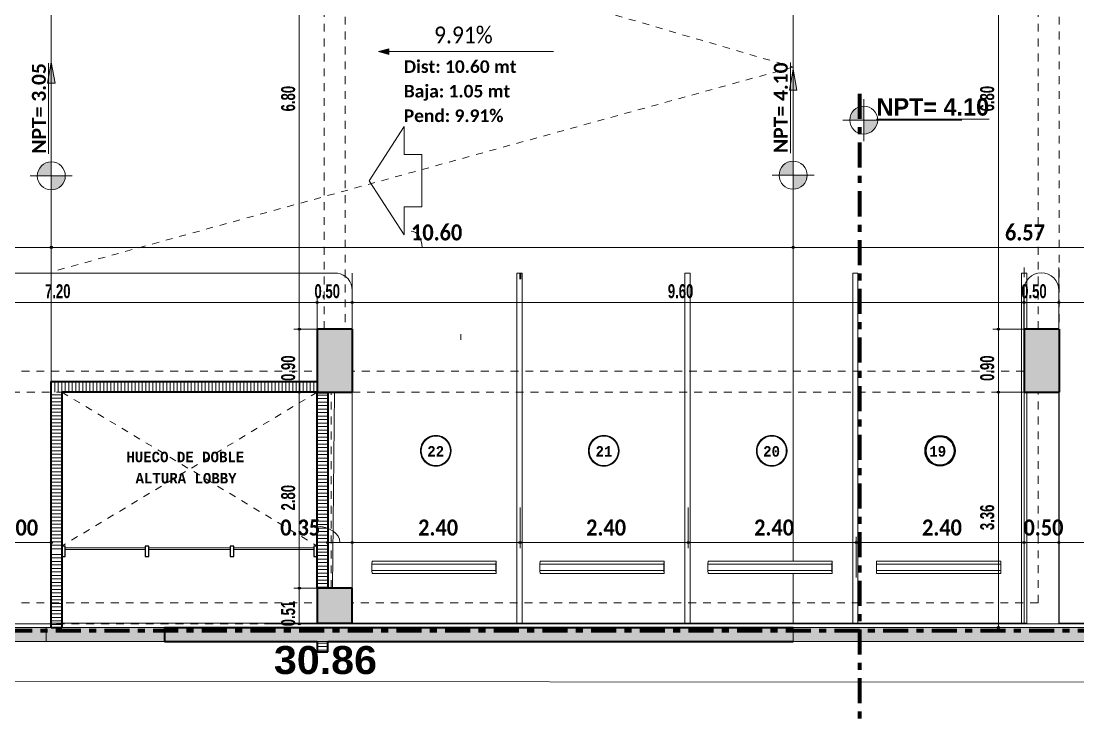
# Model space of a CAD drawing. Header units: metres. Extents: x -144 to 1000, y -717 to 29.
# Drawn here: x 318.97 to 334.07, y -572.75 to -562.83 of the extents above; entities that cross this region are included whole.
import ezdxf

# ---------------------------------------------------------------- set-up
doc = ezdxf.new("R2010")
doc.units = ezdxf.units.M
for name, pattern in [('Basculante', [0.11625, 0.075, -0.04125]), ('basculante modificado', [0.18, 0.1125, -0.0675]), ('Dash Dot 3_16_', [0.595313, 0.357187, -0.119063, 0, -0.119063]), ('Derribado', [0.36, 0.24, -0.12])]:
    doc.linetypes.add(name, pattern=pattern)
doc.layers.get('0').update_dxf_attribs({"color": 1})
for name, color, linetype, lineweight in [('A-ANNO-DIMS', 1, 'Continuous', 9), ('A-DETL', 1, 'Continuous', 9), ('A-DETL-GENF', 1, 'Continuous', 9), ('A-DETL-THIN', 1, 'Continuous', 9), ('A-FLOR', 2, 'Continuous', 9), ('A-GLAZ-CURT', 1, 'Continuous', 9), ('A-GLAZ-CWMG', 1, 'Continuous', 9), ('A-WALL', 4, 'Continuous', 9), ('C-PRKG', 2, 'Continuous', 9), ('G-ANNO-DIMS', 1, 'Continuous', 9), ('G-ANNO-SYMB', 1, 'Continuous', 9), ('G-ANNO-TEXT', 2, 'Continuous', 9), ('S-COLS', 7, 'Continuous', 9)]:
    doc.layers.add(name, color=color, linetype=linetype, lineweight=lineweight)
doc.layers.add('A-WALL-PATT', color=7, linetype='Continuous', lineweight=35, true_color=0x9c9c9c)
doc.styles.add('Britannic Bold_B', font='', dxfattribs={"width": 0.7})
doc.styles.add('Britannic Bold_B_2', font='', dxfattribs={"width": 1.1, "height": 0.009})
doc.styles.add('Britannic Bold_B_3', font='', dxfattribs={"width": 0.7})
doc.styles.add('Calibri', font='calibri.ttf', dxfattribs={"width": 0.9, "height": 0.24})
doc.styles.add('Calibri_B_1', font='calibrib.ttf', dxfattribs={"height": 0.135})
doc.styles.add('Calibri_B_2', font='calibrib.ttf', dxfattribs={"height": 0.135})
doc.styles.add('Calibri_B_6', font='calibrib.ttf', dxfattribs={"width": 0.9})
doc.styles.add('Courier New_B', font='courbd.ttf', dxfattribs={"height": 0.1125})
doc.styles.get('Britannic Bold_B').set_extended_font_data('Britannic Bold', bold=True)
doc.styles.get('Britannic Bold_B_2').set_extended_font_data('Britannic Bold', bold=True)
doc.styles.get('Britannic Bold_B_3').set_extended_font_data('Britannic Bold', bold=True)

# ---------------------------------------------------------------- blocks, each defined once
blk = doc.blocks.new('R')
at = {"layer": 'A-ANNO-DIMS', "lineweight": 25, "true_color": 0x004080}
h = blk.add_hatch(color=156, dxfattribs=at)
edge = h.paths.add_edge_path()
edge.add_arc((313.168, -503.091), 0.015, 0, 360)
h = blk.add_hatch(color=156, dxfattribs=at)
edge = h.paths.add_edge_path()
edge.add_arc((313.168, -503.091), 0.015, 0, 360)
h = blk.add_hatch(color=156, dxfattribs=at)
edge = h.paths.add_edge_path()
edge.add_arc((323.768, -503.091), 0.015, 0, 360)
h = blk.add_hatch(color=156, dxfattribs=at)
edge = h.paths.add_edge_path()
edge.add_arc((323.768, -503.091), 0.015, 0, 360)
at = {"layer": 'A-ANNO-DIMS', "lineweight": 25, "true_color": 0x00592d}
h = blk.add_hatch(color=118, dxfattribs=at)
edge = h.paths.add_edge_path()
edge.add_arc((316.968, -503.877), 0.015, 0, 360)
h = blk.add_hatch(color=118, dxfattribs=at)
edge = h.paths.add_edge_path()
edge.add_arc((316.968, -503.877), 0.015, 0, 360)
h = blk.add_hatch(color=118, dxfattribs=at)
edge = h.paths.add_edge_path()
edge.add_arc((317.468, -503.877), 0.015, 0, 360)
h = blk.add_hatch(color=118, dxfattribs=at)
edge = h.paths.add_edge_path()
edge.add_arc((317.468, -503.877), 0.015, 0, 360)
h = blk.add_hatch(color=118, dxfattribs=at)
edge = h.paths.add_edge_path()
edge.add_arc((327.068, -503.877), 0.015, 0, 360)
h = blk.add_hatch(color=118, dxfattribs=at)
edge = h.paths.add_edge_path()
edge.add_arc((327.068, -503.877), 0.015, 0, 360)
h = blk.add_hatch(color=118, dxfattribs=at)
edge = h.paths.add_edge_path()
edge.add_arc((327.566, -503.877), 0.015, 0, 360)
h = blk.add_hatch(color=118, dxfattribs=at)
edge = h.paths.add_edge_path()
edge.add_arc((327.566, -503.877), 0.015, 0, 360)
h = blk.add_hatch(color=118, dxfattribs=at)
edge = h.paths.add_edge_path()
edge.add_arc((316.712, -504.259), 0.015, 0, 360)
h = blk.add_hatch(color=118, dxfattribs=at)
edge = h.paths.add_edge_path()
edge.add_arc((316.712, -504.259), 0.015, 0, 360)
h = blk.add_hatch(color=118, dxfattribs=at)
edge = h.paths.add_edge_path()
edge.add_arc((326.701, -504.259), 0.015, 0, 360)
h = blk.add_hatch(color=118, dxfattribs=at)
edge = h.paths.add_edge_path()
edge.add_arc((326.701, -504.259), 0.015, 0, 360)
h = blk.add_hatch(color=118, dxfattribs=at)
edge = h.paths.add_edge_path()
edge.add_arc((316.712, -505.159), 0.015, 0, 360)
h = blk.add_hatch(color=118, dxfattribs=at)
edge = h.paths.add_edge_path()
edge.add_arc((316.712, -505.159), 0.015, 0, 360)
h = blk.add_hatch(color=118, dxfattribs=at)
edge = h.paths.add_edge_path()
edge.add_arc((326.701, -505.159), 0.015, 0, 360)
h = blk.add_hatch(color=118, dxfattribs=at)
edge = h.paths.add_edge_path()
edge.add_arc((326.701, -505.159), 0.015, 0, 360)
at = {"layer": 'A-ANNO-DIMS', "lineweight": 25, "true_color": 0x004080}
h = blk.add_hatch(color=156, dxfattribs=at)
edge = h.paths.add_edge_path()
edge.add_arc((313.168, -507.307), 0.015, 0, 360)
h = blk.add_hatch(color=156, dxfattribs=at)
edge = h.paths.add_edge_path()
edge.add_arc((317.118, -507.307), 0.015, 0, 360)
h = blk.add_hatch(color=156, dxfattribs=at)
edge = h.paths.add_edge_path()
edge.add_arc((317.468, -507.307), 0.015, 0, 360)
h = blk.add_hatch(color=156, dxfattribs=at)
edge = h.paths.add_edge_path()
edge.add_arc((317.468, -507.307), 0.015, 0, 360)
h = blk.add_hatch(color=156, dxfattribs=at)
edge = h.paths.add_edge_path()
edge.add_arc((319.866, -507.307), 0.015, 0, 360)
h = blk.add_hatch(color=156, dxfattribs=at)
edge = h.paths.add_edge_path()
edge.add_arc((319.866, -507.307), 0.015, 0, 360)
h = blk.add_hatch(color=156, dxfattribs=at)
edge = h.paths.add_edge_path()
edge.add_arc((322.268, -507.307), 0.015, 0, 360)
h = blk.add_hatch(color=156, dxfattribs=at)
edge = h.paths.add_edge_path()
edge.add_arc((322.268, -507.307), 0.015, 0, 360)
h = blk.add_hatch(color=156, dxfattribs=at)
edge = h.paths.add_edge_path()
edge.add_arc((324.668, -507.307), 0.015, 0, 360)
h = blk.add_hatch(color=156, dxfattribs=at)
edge = h.paths.add_edge_path()
edge.add_arc((324.668, -507.307), 0.015, 0, 360)
h = blk.add_hatch(color=156, dxfattribs=at)
edge = h.paths.add_edge_path()
edge.add_arc((327.068, -507.307), 0.015, 0, 360)
h = blk.add_hatch(color=156, dxfattribs=at)
edge = h.paths.add_edge_path()
edge.add_arc((327.068, -507.307), 0.015, 0, 360)
h = blk.add_hatch(color=156, dxfattribs=at)
edge = h.paths.add_edge_path()
edge.add_arc((327.566, -507.307), 0.015, 0, 360)
h = blk.add_hatch(color=156, dxfattribs=at)
edge = h.paths.add_edge_path()
edge.add_arc((327.566, -507.307), 0.015, 0, 360)
at = {"layer": 'A-ANNO-DIMS', "lineweight": 25, "true_color": 0x00592d}
h = blk.add_hatch(color=118, dxfattribs=at)
edge = h.paths.add_edge_path()
edge.add_arc((316.712, -507.959), 0.015, 0, 360)
h = blk.add_hatch(color=118, dxfattribs=at)
edge = h.paths.add_edge_path()
edge.add_arc((316.712, -507.959), 0.015, 0, 360)
h = blk.add_hatch(color=118, dxfattribs=at)
edge = h.paths.add_edge_path()
edge.add_arc((316.712, -507.959), 0.015, 0, 360)
h = blk.add_hatch(color=118, dxfattribs=at)
edge = h.paths.add_edge_path()
edge.add_arc((316.712, -508.469), 0.015, 0, 360)
h = blk.add_hatch(color=118, dxfattribs=at)
edge = h.paths.add_edge_path()
edge.add_arc((316.712, -508.469), 0.015, 0, 360)
h = blk.add_hatch(color=118, dxfattribs=at)
edge = h.paths.add_edge_path()
edge.add_arc((326.701, -508.52), 0.015, 0, 360)
at = {"layer": 'A-WALL', "true_color": 0x808080}
for points in [[(313.094, -508.72), (313.094, -508.52), (301.613, -508.52), (301.555, -508.72), (312.911, -508.72)], [(313.318, -508.72), (314.785, -508.72), (314.785, -508.52), (313.094, -508.52), (313.094, -508.72), (313.168, -508.72)], [(330.187, -508.72), (330.39, -508.72), (330.389, -508.52), (330.386, -508.612), (330.187, -508.606), (330.189, -508.52), (323.768, -508.52), (323.768, -508.72), (326.167, -508.72)]]:
    blk.add_hatch(color=8, dxfattribs=at).paths.add_polyline_path(points)
at = {"layer": 'A-WALL-PATT', "true_color": 0x747474}
blk.add_hatch(color=8, dxfattribs=at).paths.add_polyline_path([(314.785, -508.72), (323.768, -508.72), (323.768, -508.52), (314.785, -508.52)])
at = {"layer": 'G-ANNO-DIMS'}
blk.add_hatch(color=256, dxfattribs=at).paths.add_polyline_path([(317.843, -500.294), (317.993, -500.334), (317.993, -500.253)])
at = {"layer": 'G-ANNO-DIMS', "true_color": 0x0000ff}
for points in [[(313.168, -500.445), (313.115, -500.745), (313.221, -500.745)], [(323.768, -500.548), (323.715, -500.848), (323.821, -500.848)]]:
    blk.add_hatch(color=5, dxfattribs=at).paths.add_polyline_path(points)
at = {"layer": 'G-ANNO-DIMS'}
h = blk.add_hatch(color=256, dxfattribs=at)
edge = h.paths.add_edge_path()
edge.add_line((324.777, -501.273), (324.577, -501.273))
edge.add_arc((324.777, -501.273), 0.2, 90, 180, ccw=False)
edge.add_line((324.777, -501.073), (324.777, -501.273))
h = blk.add_hatch(color=256, dxfattribs=at)
edge = h.paths.add_edge_path()
edge.add_line((324.777, -501.273), (324.977, -501.273))
edge.add_arc((324.777, -501.273), 0.2, 270, 360, ccw=False)
edge.add_line((324.777, -501.473), (324.777, -501.273))
at = {"layer": 'G-ANNO-DIMS', "extrusion": (0, 0, -1)}
h = blk.add_hatch(color=256, dxfattribs=at)
edge = h.paths.add_edge_path()
edge.add_line((-313.168, -502.07), (-313.168, -501.87))
edge.add_arc((-313.168, -502.07), 0.2, 360, 450, ccw=False)
edge.add_line((-312.968, -502.07), (-313.168, -502.07))
h = blk.add_hatch(color=256, dxfattribs=at)
edge = h.paths.add_edge_path()
edge.add_line((-323.768, -502.06), (-323.768, -501.86))
edge.add_arc((-323.768, -502.06), 0.2, 360, 450, ccw=False)
edge.add_line((-323.568, -502.06), (-323.768, -502.06))
h = blk.add_hatch(color=256, dxfattribs=at)
edge = h.paths.add_edge_path()
edge.add_line((-313.168, -502.07), (-313.168, -502.27))
edge.add_arc((-313.168, -502.07), 0.2, 180, 270, ccw=False)
edge.add_line((-313.368, -502.07), (-313.168, -502.07))
h = blk.add_hatch(color=256, dxfattribs=at)
edge = h.paths.add_edge_path()
edge.add_line((-323.768, -502.06), (-323.768, -502.26))
edge.add_arc((-323.768, -502.06), 0.2, 180, 270, ccw=False)
edge.add_line((-323.968, -502.06), (-323.768, -502.06))
at = {"layer": 'S-COLS', "true_color": 0x5b5b5b}
h = blk.add_hatch(color=251, dxfattribs=at)
h.paths.add_polyline_path([(327.568, -505.159), (327.568, -504.259), (327.068, -504.259), (327.068, -505.159)])
h.paths.add_polyline_path([(327.168, -497.459), (327.568, -497.458), (327.568, -496.759), (327.168, -496.759), (327.168, -497.458)])
h.paths.add_polyline_path([(313.168, -497.459), (313.371, -497.458), (313.371, -494.309), (313.168, -494.309), (313.168, -497.459)])
h.paths.add_polyline_path([(309.768, -497.459), (309.768, -496.759), (309.268, -496.759), (309.268, -497.459)])
h.paths.add_polyline_path([(309.768, -495.009), (309.768, -494.308), (309.268, -494.308), (309.268, -495.009)])
h.paths.add_polyline_path([(327.168, -495.009), (327.568, -495.009), (327.568, -494.308), (327.168, -494.308)])
h.paths.add_polyline_path([(327.568, -486.309), (327.568, -485.409), (327.068, -485.409), (327.068, -486.309), (327.498, -486.309)])
h.paths.add_polyline_path([(317.468, -486.309), (317.468, -485.409), (316.968, -485.409), (316.968, -486.309), (317.33, -486.309)])
h.paths.add_polyline_path([(310.368, -485.709), (310.368, -485.209), (309.468, -485.209), (309.468, -485.709)])
h = blk.add_hatch(color=251, dxfattribs=at)
h.paths.add_polyline_path([(309.768, -505.159), (309.768, -504.259), (309.268, -504.259), (309.268, -505.159)])
h.paths.add_polyline_path([(316.968, -505.159), (317.468, -505.159), (317.468, -504.259), (316.968, -504.259), (316.968, -505.009)])
h.paths.add_polyline_path([(315.12, -497.459), (315.168, -497.458), (315.168, -496.959), (313.468, -496.959), (313.468, -494.809), (315.168, -494.809), (315.168, -494.309), (313.371, -494.309), (313.371, -497.459)])
h.paths.add_polyline_path([(323.767, -497.459), (323.768, -497.458), (323.768, -494.309), (323.268, -494.309), (323.268, -497.459), (323.767, -497.459)])
h.paths.add_polyline_path([(316.968, -497.459), (317.468, -497.458), (317.468, -496.559), (316.968, -496.559), (316.968, -497.458)])
h.paths.add_polyline_path([(317.33, -495.209), (317.468, -495.209), (317.468, -494.309), (316.968, -494.309), (316.968, -495.209)])
h = blk.add_hatch(color=251, dxfattribs=at)
h.paths.add_polyline_path([(317.118, -508.458), (317.468, -508.458), (317.468, -507.959), (316.968, -507.959), (316.968, -508.458)])
h.paths.add_polyline_path([(309.768, -508.458), (309.768, -507.959), (309.268, -507.959), (309.268, -508.458), (309.305, -508.458)])
at = {"layer": 'A-ANNO-DIMS', "color": 118, "true_color": 0x00592d}
for p, q in [((316.712, -497.459), (316.712, -504.259)), ((326.701, -497.459), (326.701, -504.259)), ((327.566, -503.877), (327.566, -503.377)), ((327.566, -503.877), (327.566, -503.377)), ((309.768, -503.877), (316.968, -503.877)), ((316.968, -503.877), (316.968, -503.797)), ((316.968, -503.877), (316.968, -503.797)), ((316.968, -503.877), (316.968, -504.377)), ((316.968, -503.877), (317.468, -503.877)), ((316.968, -503.877), (316.968, -504.377)), ((317.468, -503.877), (317.468, -503.797)), ((317.468, -503.877), (317.468, -503.797)), ((317.468, -503.877), (317.468, -504.377)), ((317.468, -503.877), (327.068, -503.877)), ((317.468, -503.877), (317.468, -504.377)), ((327.068, -503.877), (327.068, -503.797)), ((327.068, -503.877), (327.068, -503.957)), ((327.068, -503.877), (327.566, -503.877)), ((327.068, -503.877), (327.068, -504.377)), ((327.566, -503.877), (327.566, -503.957)), ((327.566, -503.877), (330.339, -503.877)), ((327.566, -503.877), (327.566, -503.957)), ((316.712, -504.259), (316.632, -504.259)), ((316.712, -504.259), (316.632, -504.259)), ((316.712, -504.259), (317.212, -504.259)), ((316.712, -504.259), (316.712, -505.159)), ((316.712, -504.259), (317.212, -504.259)), ((326.701, -504.259), (326.621, -504.259)), ((326.701, -504.259), (326.621, -504.259)), ((326.701, -504.259), (327.201, -504.259)), ((326.701, -504.259), (326.701, -505.159)), ((326.701, -504.259), (327.201, -504.259)), ((316.712, -505.159), (316.632, -505.159)), ((316.712, -505.159), (316.632, -505.159)), ((316.712, -505.159), (317.212, -505.159)), ((316.712, -505.159), (316.712, -507.959)), ((316.712, -505.159), (317.212, -505.159)), ((326.701, -505.159), (326.621, -505.159)), ((326.701, -505.159), (326.621, -505.159)), ((326.701, -505.159), (327.201, -505.159)), ((326.701, -508.52), (326.701, -505.159)), ((326.701, -505.159), (327.201, -505.159)), ((316.712, -507.959), (316.632, -507.959)), ((316.712, -507.959), (316.632, -507.959)), ((316.712, -507.959), (316.632, -507.959)), ((316.712, -507.959), (317.212, -507.959)), ((316.712, -507.959), (316.712, -508.469)), ((316.712, -507.959), (317.212, -507.959)), ((316.712, -508.469), (316.712, -507.959)), ((316.712, -507.959), (317.212, -507.959)), ((316.712, -508.469), (316.212, -508.469)), ((316.712, -508.469), (316.632, -508.469)), ((316.712, -508.469), (317.212, -508.469)), ((316.712, -508.469), (316.792, -508.469)), ((326.701, -508.52), (326.201, -508.52)), ((326.701, -508.52), (326.781, -508.52))]:
    blk.add_line(p, q, dxfattribs=at)
at = {"layer": 'A-ANNO-DIMS', "color": 156, "true_color": 0x004080}
for p, q in [((313.168, -503.091), (313.168, -502.591)), ((313.168, -503.091), (313.168, -502.591)), ((323.768, -503.091), (323.768, -502.591)), ((323.768, -503.091), (323.768, -502.591)), ((303.068, -503.091), (313.168, -503.091)), ((313.168, -503.091), (313.168, -503.171)), ((313.168, -503.091), (323.768, -503.091)), ((313.168, -503.091), (313.168, -503.171)), ((323.768, -503.091), (330.339, -503.091)), ((323.768, -503.091), (323.768, -503.171)), ((323.768, -503.091), (323.768, -503.171)), ((313.168, -507.307), (313.168, -506.807)), ((317.118, -507.307), (317.118, -506.807)), ((317.468, -507.307), (317.468, -506.807)), ((317.468, -507.307), (317.468, -506.807)), ((319.866, -507.307), (319.866, -506.807)), ((319.866, -507.307), (319.866, -506.807)), ((322.268, -507.307), (322.268, -506.807)), ((322.268, -507.307), (322.268, -506.807)), ((327.068, -507.307), (327.068, -506.807)), ((327.068, -507.307), (327.068, -506.807)), ((327.566, -507.307), (327.566, -506.807)), ((327.566, -507.307), (327.566, -506.807)), ((312.166, -507.307), (313.168, -507.307)), ((313.168, -507.307), (313.168, -507.387)), ((317.118, -507.307), (317.468, -507.307)), ((317.118, -507.307), (317.118, -507.387)), ((317.468, -507.307), (317.468, -507.387)), ((317.468, -507.307), (319.866, -507.307)), ((317.468, -507.307), (317.468, -507.387)), ((319.866, -507.307), (319.866, -507.387)), ((319.866, -507.307), (322.268, -507.307)), ((319.866, -507.307), (319.866, -507.387)), ((322.268, -507.307), (322.268, -507.387)), ((322.268, -507.307), (324.668, -507.307)), ((322.268, -507.307), (322.268, -507.387)), ((324.668, -507.307), (324.668, -507.227)), ((324.668, -507.307), (324.668, -507.227)), ((324.668, -507.307), (324.668, -507.807)), ((324.668, -507.307), (327.068, -507.307)), ((324.668, -507.307), (324.668, -507.807)), ((327.068, -507.307), (327.068, -507.387)), ((327.068, -507.307), (327.566, -507.307)), ((327.068, -507.307), (327.068, -507.387)), ((327.566, -507.307), (327.566, -507.387)), ((327.566, -507.307), (329.966, -507.307)), ((327.566, -507.307), (327.566, -507.387))]:
    blk.add_line(p, q, dxfattribs=at)
at = {"layer": 'A-ANNO-DIMS', "color": 118, "linetype": 'Derribado', "true_color": 0x00592d}
blk.add_line((327.068, -503.877), (327.068, -503.377), dxfattribs=at)
at = {"layer": 'A-ANNO-DIMS', "color": 5, "true_color": 0x0000ff}
blk.add_line((332.363, -509.307), (301.501, -509.283), dxfattribs=at)
at = {"layer": 'A-ANNO-DIMS', "color": 156, "lineweight": 25, "true_color": 0x004080}
for centre in [(313.168, -503.091), (313.168, -503.091), (323.768, -503.091), (323.768, -503.091), (313.168, -507.307), (317.118, -507.307), (317.468, -507.307), (317.468, -507.307), (319.866, -507.307), (319.866, -507.307), (322.268, -507.307), (322.268, -507.307), (324.668, -507.307), (324.668, -507.307), (327.068, -507.307), (327.068, -507.307), (327.566, -507.307), (327.566, -507.307)]:
    blk.add_circle(centre, 0.015, dxfattribs=at)
at = {"layer": 'A-ANNO-DIMS', "color": 118, "lineweight": 25, "true_color": 0x00592d}
for centre in [(316.968, -503.877), (316.968, -503.877), (317.468, -503.877), (317.468, -503.877), (327.068, -503.877), (327.068, -503.877), (327.566, -503.877), (327.566, -503.877), (316.712, -504.259), (316.712, -504.259), (326.701, -504.259), (326.701, -504.259), (316.712, -505.159), (316.712, -505.159), (326.701, -505.159), (326.701, -505.159), (316.712, -507.959), (316.712, -507.959), (316.712, -507.959), (316.712, -508.469), (316.712, -508.469), (326.701, -508.52)]:
    blk.add_circle(centre, 0.015, dxfattribs=at)
at = {"layer": 'A-ANNO-DIMS', "color": 156, "true_color": 0x004080}
for centre, major_axis, ratio, start_param, end_param in [((318.308, -503.091), (0, 0.232), 0.688616, 4.712389, 6.283185), ((316.953, -507.307), (0.34, 0), 0.682959, 0, 1.570796)]:
    blk.add_ellipse(centre, major_axis=major_axis, ratio=ratio, start_param=start_param, end_param=end_param, dxfattribs=at)
at = {"layer": 'A-DETL', "color": 9, "linetype": 'Basculante', "true_color": 0xc0c0c0}
for p, q in [((313.168, -497.414), (323.768, -500.516)), ((323.768, -500.516), (313.168, -503.442)), ((313.318, -505.159), (316.968, -507.358)), ((316.968, -505.159), (313.318, -507.358))]:
    blk.add_line(p, q, dxfattribs=at)
at = {"layer": 'A-DETL', "color": 7, "linetype": 'basculante modificado'}
for p, q in [((317.068, -504.259), (317.068, -497.459)), ((317.368, -497.459), (317.368, -504.259)), ((327.268, -504.259), (327.268, -497.459)), ((327.568, -497.459), (327.568, -504.259)), ((309.768, -504.859), (316.968, -504.859)), ((327.068, -504.859), (317.468, -504.859)), ((316.968, -505.159), (309.768, -505.159)), ((317.167, -507.959), (317.167, -505.159)), ((317.467, -505.159), (327.068, -505.159)), ((317.467, -505.159), (317.467, -507.959)), ((327.268, -508.169), (327.268, -505.159)), ((327.568, -505.159), (327.568, -508.469)), ((309.768, -508.169), (316.968, -508.169)), ((327.268, -508.169), (317.468, -508.169)), ((316.968, -508.469), (309.768, -508.469)), ((317.467, -508.469), (327.568, -508.469))]:
    blk.add_line(p, q, dxfattribs=at)
at = {"layer": 'A-DETL', "color": 7, "linetype": 'Basculante', "lineweight": 35}
blk.add_line((319.866, -503.458), (319.866, -503.543), dxfattribs=at)
at = {"layer": 'A-DETL', "color": 253, "true_color": 0xb6b6b6}
blk.add_line((319.018, -504.331), (319.018, -504.411), dxfattribs=at)
at = {"layer": 'A-DETL', "color": 7, "linetype": 'Dash Dot 3_16_', "lineweight": 70}
blk.add_line((332.364, -508.567), (301.502, -508.567), dxfattribs=at)
at = {"layer": 'A-DETL-GENF'}
for p, q in [((318.211, -501.364), (317.711, -502.139)), ((318.211, -501.764), (318.211, -501.364)), ((318.461, -501.764), (318.211, -501.764)), ((318.461, -502.139), (318.461, -501.764)), ((318.211, -502.914), (317.711, -502.139)), ((318.461, -502.139), (318.461, -502.514)), ((318.461, -502.514), (318.211, -502.514)), ((318.211, -502.514), (318.211, -502.914))]:
    blk.add_line(p, q, dxfattribs=at)
at = {"layer": 'A-DETL-THIN'}
for p, q in [((317.256, -503.458), (312.205, -503.458)), ((317.468, -504.259), (317.468, -503.705)), ((327.066, -503.705), (327.066, -504.259)), ((327.566, -504.259), (327.566, -503.705)), ((316.968, -505.009), (316.968, -504.259)), ((316.968, -504.259), (317.468, -504.259)), ((327.066, -504.259), (327.566, -504.259)), ((313.168, -508.458), (313.168, -505.009)), ((313.168, -505.009), (316.968, -505.009)), ((317.118, -505.159), (317.118, -507.959)), ((317.468, -505.159), (317.118, -505.159)), ((317.468, -507.959), (317.468, -505.159)), ((327.068, -505.159), (327.068, -508.458)), ((327.568, -505.159), (327.068, -505.159)), ((327.568, -508.469), (327.568, -505.159)), ((317.118, -507.959), (317.468, -507.959)), ((301.613, -508.52), (330.189, -508.52)), ((327.068, -508.458), (313.168, -508.458)), ((329.966, -508.469), (327.568, -508.469))]:
    blk.add_line(p, q, dxfattribs=at)
for centre, end in [((317.218, -503.705), 81.2083), ((327.316, -503.705), 180)]:
    blk.add_arc(centre, 0.25, 0, end, dxfattribs=at)
at = {"layer": 'A-FLOR'}
for p, q in [((313.168, -508.469), (313.168, -497.458)), ((323.768, -497.459), (323.768, -507.574)), ((317.214, -505.159), (317.187, -507.959)), ((323.768, -507.75), (323.768, -508.469)), ((301.628, -508.469), (313.168, -508.469)), ((317.182, -508.458), (317.182, -508.469)), ((330.191, -508.469), (317.182, -508.469))]:
    blk.add_line(p, q, dxfattribs=at)
at = {"layer": 'A-GLAZ-CURT', "lineweight": 15}
for p, q in [((314.51, -507.383), (313.368, -507.383)), ((313.368, -507.383), (313.368, -507.408)), ((313.368, -507.408), (314.51, -507.408)), ((314.51, -507.408), (314.51, -507.383)), ((315.726, -507.383), (314.56, -507.383)), ((314.56, -507.383), (314.56, -507.408)), ((314.56, -507.408), (315.726, -507.408)), ((315.726, -507.408), (315.726, -507.383)), ((316.918, -507.383), (315.776, -507.383)), ((315.776, -507.383), (315.776, -507.408)), ((315.776, -507.408), (316.918, -507.408)), ((316.918, -507.408), (316.918, -507.383))]:
    blk.add_line(p, q, dxfattribs=at)
at = {"layer": 'A-GLAZ-CWMG', "lineweight": 25}
for p, q in [((313.368, -507.358), (313.318, -507.358)), ((313.318, -507.358), (313.318, -507.508)), ((313.368, -507.508), (313.368, -507.358)), ((313.318, -507.508), (313.368, -507.508))]:
    blk.add_line(p, q, dxfattribs=at)
at = {"layer": 'A-GLAZ-CWMG', "lineweight": 25, "extrusion": (0, 0, -1)}
for p, q in [((314.56, -507.358), (314.51, -507.358)), ((314.51, -507.358), (314.51, -507.508)), ((314.56, -507.508), (314.56, -507.358)), ((315.776, -507.358), (315.726, -507.358)), ((315.726, -507.358), (315.726, -507.508)), ((315.776, -507.508), (315.776, -507.358)), ((316.968, -507.358), (316.918, -507.358)), ((316.918, -507.358), (316.918, -507.508)), ((316.968, -507.508), (316.968, -507.358)), ((314.51, -507.508), (314.56, -507.508)), ((315.726, -507.508), (315.776, -507.508)), ((316.918, -507.508), (316.968, -507.508))]:
    blk.add_line(p, q, dxfattribs=at)
at = {"layer": 'A-WALL', "lineweight": 35}
for p, q in [((313.168, -505.009), (316.968, -505.009)), ((313.168, -508.52), (313.168, -505.009)), ((316.968, -505.009), (316.968, -505.159)), ((316.968, -505.159), (313.318, -505.159)), ((313.318, -505.159), (313.318, -508.52)), ((317.118, -505.168), (316.968, -505.168)), ((316.968, -507.953), (316.968, -505.168)), ((317.118, -505.168), (317.118, -507.953)), ((316.968, -507.953), (317.118, -507.953)), ((313.168, -508.52), (313.318, -508.52)), ((314.785, -508.52), (323.768, -508.52)), ((314.785, -508.52), (314.785, -508.72)), ((314.785, -508.72), (316.968, -508.72)), ((316.968, -508.72), (316.968, -508.869)), ((317.118, -508.869), (317.118, -508.72)), ((317.118, -508.72), (323.768, -508.72)), ((316.968, -508.869), (317.118, -508.869))]:
    blk.add_line(p, q, dxfattribs=at)
at = {"layer": 'A-WALL'}
for p, q in [((301.613, -508.52), (313.168, -508.52)), ((313.094, -508.72), (313.094, -508.52)), ((313.318, -508.52), (314.785, -508.52)), ((323.768, -508.52), (330.189, -508.52)), ((323.768, -508.52), (323.768, -508.72)), ((314.785, -508.72), (301.555, -508.72)), ((317.118, -508.72), (316.968, -508.72)), ((330.39, -508.72), (323.768, -508.72))]:
    blk.add_line(p, q, dxfattribs=at)
at = {"layer": 'A-WALL-PATT', "color": 8, "lineweight": 5, "true_color": 0x727272}
for p, q in [((313.218, -505.159), (313.218, -505.009)), ((313.268, -505.159), (313.268, -505.009)), ((313.318, -505.159), (313.318, -505.009)), ((313.368, -505.159), (313.368, -505.009)), ((313.418, -505.159), (313.418, -505.009)), ((313.468, -505.159), (313.468, -505.009)), ((313.518, -505.159), (313.518, -505.009)), ((313.568, -505.159), (313.568, -505.009)), ((313.618, -505.159), (313.618, -505.009)), ((313.668, -505.159), (313.668, -505.009)), ((313.718, -505.159), (313.718, -505.009)), ((313.768, -505.159), (313.768, -505.009)), ((313.818, -505.159), (313.818, -505.009)), ((313.868, -505.159), (313.868, -505.009)), ((313.918, -505.159), (313.918, -505.009)), ((313.968, -505.159), (313.968, -505.009)), ((314.018, -505.159), (314.018, -505.009)), ((314.068, -505.159), (314.068, -505.009)), ((314.118, -505.159), (314.118, -505.009)), ((314.168, -505.159), (314.168, -505.009)), ((314.218, -505.159), (314.218, -505.009)), ((314.268, -505.159), (314.268, -505.009)), ((314.318, -505.159), (314.318, -505.009)), ((314.368, -505.159), (314.368, -505.009)), ((314.418, -505.159), (314.418, -505.009)), ((314.468, -505.159), (314.468, -505.009)), ((314.518, -505.159), (314.518, -505.009)), ((314.568, -505.159), (314.568, -505.009)), ((314.618, -505.159), (314.618, -505.009)), ((314.668, -505.159), (314.668, -505.009)), ((314.718, -505.159), (314.718, -505.009)), ((314.768, -505.159), (314.768, -505.009)), ((314.818, -505.159), (314.818, -505.009)), ((314.868, -505.159), (314.868, -505.009)), ((314.918, -505.159), (314.918, -505.009)), ((314.968, -505.159), (314.968, -505.009)), ((315.018, -505.159), (315.018, -505.009)), ((315.068, -505.159), (315.068, -505.009)), ((315.118, -505.159), (315.118, -505.009)), ((315.168, -505.159), (315.168, -505.009)), ((315.218, -505.159), (315.218, -505.009)), ((315.268, -505.159), (315.268, -505.009)), ((315.318, -505.159), (315.318, -505.009)), ((315.368, -505.159), (315.368, -505.009)), ((315.418, -505.159), (315.418, -505.009)), ((315.468, -505.159), (315.468, -505.009)), ((315.518, -505.159), (315.518, -505.009)), ((315.568, -505.159), (315.568, -505.009)), ((315.618, -505.159), (315.618, -505.009)), ((315.668, -505.159), (315.668, -505.009)), ((315.718, -505.159), (315.718, -505.009)), ((315.768, -505.159), (315.768, -505.009)), ((315.818, -505.159), (315.818, -505.009)), ((315.868, -505.159), (315.868, -505.009)), ((315.918, -505.159), (315.918, -505.009)), ((315.968, -505.159), (315.968, -505.009)), ((316.018, -505.159), (316.018, -505.009)), ((316.068, -505.159), (316.068, -505.009)), ((316.118, -505.159), (316.118, -505.009)), ((316.168, -505.159), (316.168, -505.009)), ((316.218, -505.159), (316.218, -505.009)), ((316.268, -505.159), (316.268, -505.009)), ((316.318, -505.159), (316.318, -505.009)), ((316.368, -505.159), (316.368, -505.009)), ((316.418, -505.159), (316.418, -505.009)), ((316.468, -505.159), (316.468, -505.009)), ((316.518, -505.159), (316.518, -505.009)), ((316.568, -505.159), (316.568, -505.009)), ((316.618, -505.159), (316.618, -505.009)), ((316.668, -505.159), (316.668, -505.009)), ((316.718, -505.159), (316.718, -505.009)), ((316.768, -505.159), (316.768, -505.009)), ((316.818, -505.159), (316.818, -505.009)), ((316.868, -505.159), (316.868, -505.009)), ((316.918, -505.159), (316.918, -505.009)), ((316.968, -505.159), (316.968, -505.009)), ((313.318, -505.196), (313.168, -505.196)), ((313.318, -505.246), (313.168, -505.246)), ((316.968, -505.2), (317.118, -505.2)), ((316.968, -505.25), (317.118, -505.25)), ((313.318, -505.296), (313.168, -505.296)), ((313.318, -505.346), (313.168, -505.346)), ((313.318, -505.396), (313.168, -505.396)), ((316.968, -505.3), (317.118, -505.3)), ((316.968, -505.35), (317.118, -505.35)), ((316.968, -505.4), (317.118, -505.4)), ((313.318, -505.446), (313.168, -505.446)), ((313.318, -505.496), (313.168, -505.496)), ((313.318, -505.546), (313.168, -505.546)), ((316.968, -505.45), (317.118, -505.45)), ((316.968, -505.5), (317.118, -505.5)), ((316.968, -505.55), (317.118, -505.55)), ((313.318, -505.596), (313.168, -505.596)), ((313.318, -505.646), (313.168, -505.646)), ((313.318, -505.696), (313.168, -505.696)), ((316.968, -505.6), (317.118, -505.6)), ((316.968, -505.65), (317.118, -505.65)), ((316.968, -505.7), (317.118, -505.7)), ((313.318, -505.746), (313.168, -505.746)), ((313.318, -505.796), (313.168, -505.796)), ((313.318, -505.846), (313.168, -505.846)), ((316.968, -505.75), (317.118, -505.75)), ((316.968, -505.8), (317.118, -505.8)), ((316.968, -505.85), (317.118, -505.85)), ((313.318, -505.896), (313.168, -505.896)), ((313.318, -505.946), (313.168, -505.946)), ((313.318, -505.996), (313.168, -505.996)), ((316.968, -505.9), (317.118, -505.9)), ((316.968, -505.95), (317.118, -505.95)), ((316.968, -506), (317.118, -506)), ((313.318, -506.046), (313.168, -506.046)), ((313.318, -506.096), (313.168, -506.096)), ((313.318, -506.146), (313.168, -506.146)), ((316.968, -506.05), (317.118, -506.05)), ((316.968, -506.1), (317.118, -506.1)), ((316.968, -506.15), (317.118, -506.15)), ((313.318, -506.196), (313.168, -506.196)), ((313.318, -506.246), (313.168, -506.246)), ((313.318, -506.296), (313.168, -506.296)), ((316.968, -506.2), (317.118, -506.2)), ((316.968, -506.25), (317.118, -506.25)), ((316.968, -506.3), (317.118, -506.3)), ((313.318, -506.346), (313.168, -506.346)), ((313.318, -506.396), (313.168, -506.396)), ((313.318, -506.446), (313.168, -506.446)), ((316.968, -506.35), (317.118, -506.35)), ((316.968, -506.4), (317.118, -506.4)), ((316.968, -506.45), (317.118, -506.45)), ((313.318, -506.496), (313.168, -506.496)), ((313.318, -506.546), (313.168, -506.546)), ((313.318, -506.596), (313.168, -506.596)), ((316.968, -506.5), (317.118, -506.5)), ((316.968, -506.55), (317.118, -506.55)), ((316.968, -506.6), (317.118, -506.6)), ((313.318, -506.646), (313.168, -506.646)), ((313.318, -506.696), (313.168, -506.696)), ((313.318, -506.746), (313.168, -506.746)), ((316.968, -506.65), (317.118, -506.65)), ((316.968, -506.7), (317.118, -506.7)), ((316.968, -506.75), (317.118, -506.75)), ((313.318, -506.796), (313.168, -506.796)), ((313.318, -506.846), (313.168, -506.846)), ((313.318, -506.896), (313.168, -506.896)), ((316.968, -506.8), (317.118, -506.8)), ((316.968, -506.85), (317.118, -506.85)), ((316.968, -506.9), (317.118, -506.9)), ((313.318, -506.946), (313.168, -506.946)), ((313.318, -506.996), (313.168, -506.996)), ((313.318, -507.046), (313.168, -507.046)), ((316.968, -506.95), (317.118, -506.95)), ((316.968, -507), (317.118, -507)), ((316.968, -507.05), (317.118, -507.05)), ((313.318, -507.096), (313.168, -507.096)), ((313.318, -507.146), (313.168, -507.146)), ((313.318, -507.196), (313.168, -507.196)), ((316.968, -507.1), (317.118, -507.1)), ((316.968, -507.15), (317.118, -507.15)), ((316.968, -507.2), (317.118, -507.2)), ((313.318, -507.246), (313.168, -507.246)), ((313.318, -507.296), (313.168, -507.296)), ((313.318, -507.346), (313.168, -507.346)), ((316.968, -507.25), (317.118, -507.25)), ((316.968, -507.3), (317.118, -507.3)), ((316.968, -507.35), (317.118, -507.35)), ((313.318, -507.396), (313.168, -507.396)), ((313.318, -507.476), (313.168, -507.476)), ((316.968, -507.4), (317.118, -507.4)), ((316.968, -507.443), (317.118, -507.443)), ((316.968, -507.493), (317.118, -507.493)), ((313.318, -507.526), (313.168, -507.526)), ((313.318, -507.576), (313.168, -507.576)), ((313.318, -507.626), (313.168, -507.626)), ((316.968, -507.543), (317.118, -507.543)), ((316.968, -507.593), (317.118, -507.593)), ((316.968, -507.643), (317.118, -507.643)), ((313.318, -507.676), (313.168, -507.676)), ((313.318, -507.726), (313.168, -507.726)), ((313.318, -507.776), (313.168, -507.776)), ((316.968, -507.693), (317.118, -507.693)), ((316.968, -507.743), (317.118, -507.743)), ((316.968, -507.793), (317.118, -507.793)), ((313.318, -507.826), (313.168, -507.826)), ((313.318, -507.876), (313.168, -507.876)), ((313.318, -507.926), (313.168, -507.926)), ((316.968, -507.843), (317.118, -507.843)), ((316.968, -507.893), (317.118, -507.893)), ((316.968, -507.943), (317.118, -507.943)), ((313.318, -507.976), (313.168, -507.976)), ((313.318, -508.026), (313.168, -508.026)), ((313.318, -508.076), (313.168, -508.076)), ((313.318, -508.126), (313.168, -508.126)), ((313.318, -508.176), (313.168, -508.176)), ((313.318, -508.226), (313.168, -508.226)), ((313.318, -508.276), (313.168, -508.276)), ((313.318, -508.326), (313.168, -508.326)), ((313.318, -508.376), (313.168, -508.376)), ((313.318, -508.426), (313.168, -508.426)), ((313.318, -508.476), (313.168, -508.476)), ((316.968, -508.744), (317.118, -508.744)), ((316.968, -508.794), (317.118, -508.794)), ((316.968, -508.844), (317.118, -508.844))]:
    blk.add_line(p, q, dxfattribs=at)
at = {"layer": 'C-PRKG'}
for p, q in [((317.468, -504.259), (317.468, -503.458)), ((319.821, -503.458), (319.895, -503.458)), ((319.821, -503.458), (319.821, -508.458)), ((319.895, -503.458), (319.895, -503.458)), ((319.895, -503.458), (319.895, -508.458)), ((319.895, -503.458), (319.895, -508.458)), ((322.221, -503.458), (322.295, -503.458)), ((322.221, -503.458), (322.221, -508.458)), ((322.295, -503.458), (322.295, -503.458)), ((322.295, -503.458), (322.295, -508.458)), ((322.295, -503.458), (322.295, -508.458)), ((324.621, -503.458), (324.695, -503.458)), ((324.621, -503.458), (324.621, -508.458)), ((324.695, -503.458), (324.695, -503.458)), ((324.695, -503.458), (324.695, -508.458)), ((324.695, -503.458), (324.695, -508.458)), ((327.033, -503.458), (327.107, -503.458)), ((327.033, -503.458), (327.033, -508.458)), ((327.107, -503.458), (327.107, -504.259)), ((327.566, -504.259), (327.566, -503.458)), ((317.468, -508.458), (317.468, -505.159)), ((327.107, -505.159), (327.107, -508.458)), ((327.566, -508.458), (327.566, -505.159)), ((318.662, -505.777), (318.662, -505.777)), ((321.062, -505.777), (321.062, -505.777)), ((323.462, -505.777), (323.462, -505.777)), ((318.662, -506.217), (318.662, -506.217)), ((321.062, -506.217), (321.062, -506.217)), ((323.462, -506.217), (323.462, -506.217)), ((317.748, -507.617), (317.754, -507.574)), ((317.748, -507.707), (317.748, -507.617)), ((317.748, -507.617), (319.52, -507.617)), ((317.754, -507.574), (319.525, -507.574)), ((319.525, -507.574), (319.52, -507.617)), ((319.52, -507.617), (319.52, -507.707)), ((319.527, -507.574), (319.525, -507.574)), ((319.527, -507.75), (319.527, -507.574)), ((320.148, -507.617), (320.154, -507.574)), ((320.148, -507.707), (320.148, -507.617)), ((320.148, -507.617), (321.92, -507.617)), ((320.154, -507.574), (321.925, -507.574)), ((321.925, -507.574), (321.92, -507.617)), ((321.92, -507.617), (321.92, -507.707)), ((321.927, -507.574), (321.925, -507.574)), ((321.927, -507.75), (321.927, -507.574)), ((322.548, -507.617), (322.554, -507.574)), ((322.548, -507.707), (322.548, -507.617)), ((322.548, -507.617), (324.32, -507.617)), ((322.554, -507.574), (324.325, -507.574)), ((324.325, -507.574), (324.32, -507.617)), ((324.32, -507.617), (324.32, -507.707)), ((324.327, -507.574), (324.325, -507.574)), ((324.327, -507.75), (324.327, -507.574)), ((324.958, -507.617), (324.958, -507.574)), ((324.958, -507.574), (326.738, -507.574)), ((324.958, -507.707), (324.958, -507.617)), ((324.958, -507.617), (326.738, -507.617)), ((326.738, -507.574), (326.738, -507.617)), ((326.738, -507.617), (326.738, -507.707)), ((317.754, -507.75), (317.748, -507.707)), ((317.748, -507.707), (319.52, -507.707)), ((319.525, -507.75), (317.754, -507.75)), ((319.52, -507.707), (319.525, -507.75)), ((319.525, -507.75), (319.527, -507.75)), ((320.154, -507.75), (320.148, -507.707)), ((320.148, -507.707), (321.92, -507.707)), ((321.925, -507.75), (320.154, -507.75)), ((321.92, -507.707), (321.925, -507.75)), ((321.925, -507.75), (321.927, -507.75)), ((322.554, -507.75), (322.548, -507.707)), ((322.548, -507.707), (324.32, -507.707)), ((324.325, -507.75), (322.554, -507.75)), ((324.32, -507.707), (324.325, -507.75)), ((324.325, -507.75), (324.327, -507.75)), ((324.958, -507.75), (324.958, -507.707)), ((324.958, -507.707), (326.738, -507.707)), ((326.738, -507.75), (324.958, -507.75)), ((326.738, -507.707), (326.738, -507.75)), ((319.895, -508.458), (319.821, -508.458)), ((319.895, -508.458), (319.895, -508.458)), ((322.295, -508.458), (322.221, -508.458)), ((322.295, -508.458), (322.295, -508.458)), ((324.695, -508.458), (324.621, -508.458)), ((324.695, -508.458), (324.695, -508.458)), ((327.107, -508.458), (327.033, -508.458))]:
    blk.add_line(p, q, dxfattribs=at)
at = {"layer": 'C-PRKG', "lineweight": 15}
for p, q in [((317.468, -508.458), (319.821, -508.458)), ((319.895, -508.458), (322.221, -508.458)), ((322.295, -508.458), (324.621, -508.458)), ((324.695, -508.458), (327.033, -508.458)), ((327.566, -508.458), (329.931, -508.458))]:
    blk.add_line(p, q, dxfattribs=at)
blk.add_circle((325.868, -505.997), 0.22, dxfattribs=at)
at = {"layer": 'C-PRKG', "color": 252, "true_color": 0x959595}
blk.add_circle((325.868, -505.997), 0.2, dxfattribs=at)
at = {"layer": 'C-PRKG'}
for radius, start, end in [(0.22, 0, 180), (0.21, 0, 180), (0.22, 180, 0), (0.21, 180, 0)]:
    blk.add_arc((325.868, -505.997), radius, start, end, dxfattribs=at)
for centre, major_axis, start_param, end_param in [((318.662, -505.997), (0, 0.22), 4.712389, 7.853982), ((318.662, -505.997), (0, 0.21), 4.712389, 7.853982), ((318.662, -505.997), (0, 0.21), 0.12083, 1.570796), ((318.662, -505.997), (0, 0.22), 4.712389, 6.283185), ((321.062, -505.997), (0, 0.22), 4.712389, 7.853982), ((321.062, -505.997), (0, 0.21), 4.712389, 7.853982), ((321.062, -505.997), (0, 0.21), 0.12083, 1.570796), ((321.062, -505.997), (0, 0.22), 4.712389, 6.283185), ((323.462, -505.997), (0, 0.22), 4.712389, 7.853982), ((323.462, -505.997), (0, 0.21), 4.712389, 7.853982), ((323.462, -505.997), (0, 0.21), 0.12083, 1.570796), ((323.462, -505.997), (0, 0.22), 4.712389, 6.283185), ((318.662, -505.997), (0, 0.22), 1.570796, 4.712389), ((318.662, -505.997), (0, 0.21), 1.570796, 4.712389), ((318.662, -505.997), (0, 0.21), 1.570796, 3.020762), ((318.662, -505.997), (0, 0.22), 3.365992, 4.712389), ((321.062, -505.997), (0, 0.22), 1.570796, 4.712389), ((321.062, -505.997), (0, 0.21), 1.570796, 4.712389), ((321.062, -505.997), (0, 0.21), 1.570796, 3.020762), ((321.062, -505.997), (0, 0.22), 3.141593, 4.712389), ((323.462, -505.997), (0, 0.22), 1.570796, 4.712389), ((323.462, -505.997), (0, 0.21), 1.570796, 4.712389), ((323.462, -505.997), (0, 0.21), 1.570796, 3.020762), ((323.462, -505.997), (0, 0.22), 3.141593, 4.712389), ((318.662, -505.997), (0, 0.22), 3.141593, 3.364752)]:
    blk.add_ellipse(centre, major_axis=major_axis, ratio=0.99513, start_param=start_param, end_param=end_param, dxfattribs=at)
at = {"layer": 'G-ANNO-DIMS'}
for p, q in [((317.993, -500.253), (317.843, -500.294)), ((317.993, -500.334), (317.993, -500.253)), ((317.843, -500.294), (317.993, -500.334)), ((320.343, -500.294), (317.843, -500.294)), ((324.777, -501.573), (324.777, -500.973)), ((324.477, -501.273), (326.177, -501.273))]:
    blk.add_line(p, q, dxfattribs=at)
at = {"layer": 'G-ANNO-DIMS', "color": 5, "true_color": 0x0000ff}
for p, q in [((313.168, -500.445), (313.115, -500.745)), ((313.221, -500.745), (313.168, -500.445)), ((313.168, -500.445), (313.168, -502.07)), ((323.768, -500.548), (323.715, -500.848)), ((323.821, -500.848), (323.768, -500.548)), ((323.768, -500.548), (323.768, -502.06)), ((313.115, -500.745), (313.221, -500.745)), ((323.715, -500.848), (323.821, -500.848))]:
    blk.add_line(p, q, dxfattribs=at)
at = {"layer": 'G-ANNO-DIMS', "extrusion": (0, 0, -1)}
for p, q in [((313.168, -502.37), (313.168, -500.67)), ((323.768, -502.36), (323.768, -500.66)), ((312.868, -502.07), (313.468, -502.07)), ((323.468, -502.06), (324.068, -502.06))]:
    blk.add_line(p, q, dxfattribs=at)
at = {"layer": 'G-ANNO-DIMS'}
blk.add_circle((324.777, -501.273), 0.2, dxfattribs=at)
at = {"layer": 'G-ANNO-DIMS', "extrusion": (0, 0, -1)}
for centre in [(-313.168, -502.07), (-323.768, -502.06)]:
    blk.add_circle(centre, 0.2, dxfattribs=at)
at = {"layer": 'G-ANNO-SYMB', "linetype": 'Dash Dot 3_16_', "lineweight": 70}
blk.add_line((324.716, -500.9), (324.716, -511.192), dxfattribs=at)
at = {"layer": 'S-COLS', "lineweight": 35}
for p, q in [((317.468, -504.259), (316.968, -504.259)), ((316.968, -504.259), (316.968, -505.159)), ((317.468, -504.259), (317.468, -505.159)), ((327.568, -504.259), (327.068, -504.259)), ((327.068, -504.259), (327.068, -505.159)), ((327.568, -504.259), (327.568, -505.159)), ((316.968, -505.159), (317.468, -505.159)), ((327.068, -505.159), (327.568, -505.159)), ((317.468, -507.959), (316.968, -507.959)), ((316.968, -507.959), (316.968, -508.458)), ((317.468, -508.458), (317.468, -507.959)), ((316.968, -508.458), (317.468, -508.458))]:
    blk.add_line(p, q, dxfattribs=at)
at = {"layer": 'A-ANNO-DIMS', "color": 118, "true_color": 0x00592d, "char_height": 0.2, "width": 0.69614, "attachment_point": 1, "rotation": 90, "line_spacing_factor": 1.000203, "style": 'Britannic Bold_B_3'}
for s, insert in [('6.80', (316.452, -501.149)), ('6.80', (326.441, -501.149)), ('0.90', (316.452, -504.999)), ('0.90', (326.441, -504.999)), ('2.80', (316.452, -506.849)), ('3.36', (326.441, -507.13)), ('0.51', (316.452, -508.504)), ('0.51', (316.452, -508.504))]:
    blk.add_mtext(s, dxfattribs=dict(at, insert=insert))
at = {"layer": 'A-ANNO-DIMS', "color": 156, "true_color": 0x004080, "char_height": 0.23, "attachment_point": 1, "line_spacing_factor": 1.158048, "style": 'Calibri_B_6'}
for s, insert, width in [('10.60', (318.308, -502.762), 0.79373), ('6.57', (326.796, -502.762), 0.61793), ('1.00', (312.409, -506.978), 0.61793), ('0.35', (316.439, -506.978), 0.61793), ('2.40', (318.41, -506.978), 0.61793), ('2.40', (320.81, -506.978), 0.61793), ('2.40', (323.211, -506.978), 0.61793), ('2.40', (325.61, -506.978), 0.61793), ('0.50', (327.06, -506.978), 0.61793)]:
    blk.add_mtext(s, dxfattribs=dict(at, insert=insert, width=width))
at = {"layer": 'A-ANNO-DIMS', "color": 118, "true_color": 0x00592d, "char_height": 0.2, "width": 0.69614, "attachment_point": 1, "line_spacing_factor": 1.000203, "style": 'Britannic Bold_B_3'}
for s, insert in [('7.20', (313.078, -503.617)), ('0.50', (316.928, -503.617)), ('9.60', (321.978, -503.617)), ('0.50', (327.027, -503.617))]:
    blk.add_mtext(s, dxfattribs=dict(at, insert=insert))
at = {"layer": 'A-ANNO-DIMS', "color": 5, "true_color": 0x0000ff, "insert": (316.349, -508.785), "char_height": 0.4, "width": 1.40028, "attachment_point": 1, "rotation": 359.9548, "line_spacing_factor": 1.000203, "style": 'Britannic Bold_B_2'}
blk.add_mtext('30.86', dxfattribs=at)
at = {"layer": 'G-ANNO-DIMS', "style": 'Calibri', "width": 0.9}
blk.add_text('9.91%%%', height=0.24, dxfattribs=at).set_placement((318.637, -500.177))
at = {"layer": 'G-ANNO-DIMS', "color": 5, "true_color": 0x0000ff, "style": 'Calibri_B_1'}
for s, p in [('%%UNPT= 3.05', (313.09, -501.754)), ('%%UNPT= 4.10', (323.691, -501.744))]:
    blk.add_text(s, height=0.2, rotation=90, dxfattribs=at).set_placement(p)
at = {"layer": 'G-ANNO-DIMS', "style": 'Britannic Bold_B'}
blk.add_text('%%UNPT= 4.10', height=0.25, dxfattribs=at).set_placement((324.961, -501.21))
at = {"layer": 'G-ANNO-TEXT', "style": 'Calibri_B_2'}
for s, p in [('Dist: 10.60 mt', (318.205, -500.599)), ('Baja: 1.05 mt', (318.205, -500.95)), ('Pend: 9.91%%%', (318.205, -501.301))]:
    blk.add_text(s, height=0.18, dxfattribs=at).set_placement(p)
at = {"layer": 'G-ANNO-TEXT', "style": 'Courier New_B', "width": 0.8}
for s, p in [('HUECO DE DOBLE', (314.241, -506.16)), ('22', (318.54, -506.08)), ('21', (320.945, -506.08)), ('20', (323.34, -506.08)), ('19', (325.714, -506.08)), ('ALTURA LOBBY', (314.372, -506.464))]:
    blk.add_text(s, height=0.15, dxfattribs=at).set_placement(p)

msp = doc.modelspace()

# ---------------------------------------------------------------- block references
at = {"color": 3}
msp.add_blockref('R', (6.229, -62.967), dxfattribs=at)

doc.saveas('drawing.dxf')
